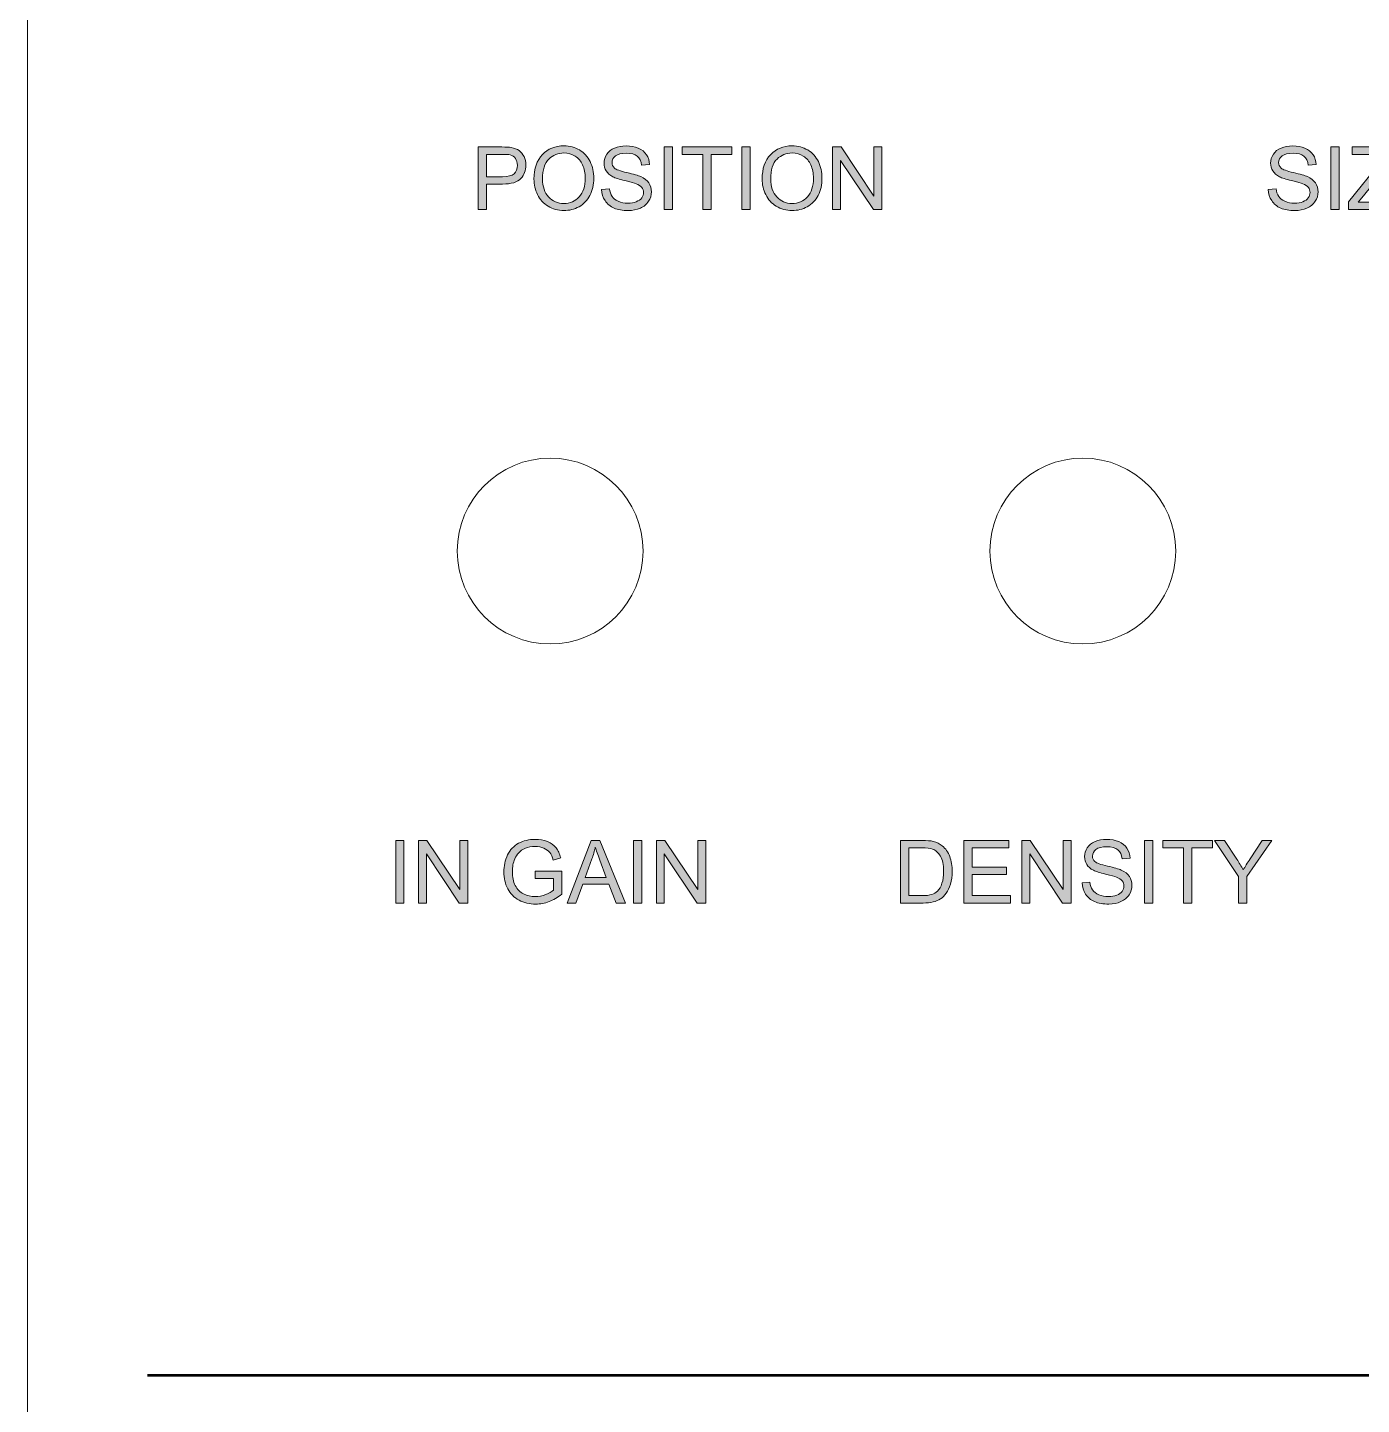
# Model space of a CAD drawing. Header units: inches. Extents: x 0 to 108, y -222 to 0.
# Drawn here: x 0.1 to 54, y -111.3 to -55.7 of the extents above; entities that cross this region are included whole.
import ezdxf

# ---------------------------------------------------------------- set-up
doc = ezdxf.new("R2010")
doc.units = ezdxf.units.IN
doc.header["$MEASUREMENT"] = 0
doc.layers.add('Decoupe', color=7, linetype='Continuous')
doc.layers.add('Impression', color=7, linetype='Continuous')

# ---------------------------------------------------------------- blocks, each defined once
blk = doc.blocks.new('block 2')
at = {"layer": 'Decoupe', "color": 240, "lineweight": 18, "true_color": 0xed1c24}
blk.add_lwpolyline([(107.823, -222.123), (0.127, -222.123), (0.127, -0.127), (107.823, -0.127), (107.823, -222.123)], dxfattribs=at)
for points in [[(24.975, -76.855), (24.975, -78.926), (23.296, -80.605), (21.225, -80.605), (19.154, -80.605), (17.475, -78.926), (17.475, -76.855), (17.475, -74.784), (19.154, -73.105), (21.225, -73.105), (23.296, -73.105), (24.975, -74.784), (24.975, -76.855)], [(46.475, -76.855), (46.475, -78.926), (44.796, -80.605), (42.725, -80.605), (40.654, -80.605), (38.975, -78.926), (38.975, -76.855), (38.975, -74.784), (40.654, -73.105), (42.725, -73.105), (44.796, -73.105), (46.475, -74.784), (46.475, -76.855)]]:
    blk.add_open_spline(points, degree=3, knots=[0, 0, 0, 0, 1, 1, 1, 2, 2, 2, 3, 3, 3, 4, 4, 4, 4], dxfattribs=at)
blk = doc.blocks.new('block 15')
at = {"layer": 'Impression', "true_color": 0x231f20}
h = blk.add_hatch(color=250, dxfattribs=at)
h.dxf.hatch_style = 2
h.paths.add_polyline_path([(14.988, -91.066), (14.988, -88.541), (15.322, -88.541), (15.322, -91.066)])
h = blk.add_hatch(color=250, dxfattribs=at)
h.dxf.hatch_style = 2
h.paths.add_polyline_path([(15.907, -91.066), (15.907, -88.541), (16.25, -88.541), (17.577, -90.523), (17.577, -88.541), (17.897, -88.541), (17.897, -91.066), (17.554, -91.066), (16.228, -89.082), (16.228, -91.066)])
h = blk.add_hatch(color=250, dxfattribs=at)
h.dxf.hatch_style = 2
edge = h.paths.add_edge_path()
edge.add_spline(control_points=[(20.62, -90.075), (20.62, -90.075), (20.62, -89.779), (20.62, -89.779), (20.62, -89.779), (21.69, -89.777), (21.69, -89.777), (21.69, -89.777), (21.69, -90.715), (21.69, -90.715), (21.526, -90.845), (21.356, -90.944), (21.182, -91.01), (21.007, -91.076), (20.828, -91.109), (20.644, -91.109), (20.396, -91.109), (20.171, -91.056), (19.968, -90.95), (19.766, -90.843), (19.613, -90.69), (19.509, -90.489), (19.406, -90.288), (19.354, -90.063), (19.354, -89.815), (19.354, -89.57), (19.406, -89.34), (19.508, -89.127), (19.611, -88.914), (19.759, -88.756), (19.952, -88.653), (20.145, -88.549), (20.367, -88.498), (20.619, -88.498), (20.801, -88.498), (20.966, -88.527), (21.114, -88.586), (21.261, -88.645), (21.377, -88.728), (21.461, -88.834), (21.545, -88.939), (21.608, -89.077), (21.652, -89.247), (21.652, -89.247), (21.351, -89.33), (21.351, -89.33), (21.313, -89.201), (21.266, -89.1), (21.209, -89.026), (21.153, -88.953), (21.073, -88.894), (20.968, -88.85), (20.864, -88.806), (20.748, -88.784), (20.62, -88.784), (20.468, -88.784), (20.335, -88.807), (20.224, -88.853), (20.113, -88.9), (20.023, -88.961), (19.955, -89.037), (19.886, -89.113), (19.833, -89.196), (19.795, -89.287), (19.731, -89.443), (19.699, -89.612), (19.699, -89.795), (19.699, -90.02), (19.738, -90.208), (19.815, -90.36), (19.893, -90.511), (20.005, -90.624), (20.153, -90.697), (20.302, -90.771), (20.459, -90.808), (20.625, -90.808), (20.77, -90.808), (20.911, -90.78), (21.049, -90.724), (21.187, -90.668), (21.291, -90.609), (21.363, -90.546), (21.363, -90.546), (21.363, -90.075), (21.363, -90.075), (21.363, -90.075), (20.62, -90.075), (20.62, -90.075)], knot_values=[0, 0, 0, 0, 1, 1, 1, 2, 2, 2, 3, 3, 3, 4, 4, 4, 5, 5, 5, 6, 6, 6, 7, 7, 7, 8, 8, 8, 9, 9, 9, 10, 10, 10, 11, 11, 11, 12, 12, 12, 13, 13, 13, 14, 14, 14, 15, 15, 15, 16, 16, 16, 17, 17, 17, 18, 18, 18, 19, 19, 19, 20, 20, 20, 21, 21, 21, 22, 22, 22, 23, 23, 23, 24, 24, 24, 25, 25, 25, 26, 26, 26, 27, 27, 27, 28, 28, 28, 29, 29, 29, 29], degree=3, periodic=1)
h = blk.add_hatch(color=250, dxfattribs=at)
h.dxf.hatch_style = 2
h.paths.add_polyline_path([(21.905, -91.066), (22.875, -88.541), (23.235, -88.541), (24.269, -91.066), (23.888, -91.066), (23.593, -90.301), (22.537, -90.301), (22.26, -91.066)])
edge = h.paths.add_edge_path()
edge.add_spline(control_points=[(22.634, -90.029), (22.634, -90.029), (23.49, -90.029), (23.49, -90.029), (23.49, -90.029), (23.226, -89.33), (23.226, -89.33), (23.146, -89.117), (23.086, -88.943), (23.047, -88.806), (23.015, -88.968), (22.97, -89.129), (22.911, -89.288), (22.911, -89.288), (22.634, -90.029), (22.634, -90.029)], knot_values=[0, 0, 0, 0, 1, 1, 1, 2, 2, 2, 3, 3, 3, 4, 4, 4, 5, 5, 5, 5], degree=3, periodic=1)
h = blk.add_hatch(color=250, dxfattribs=at)
h.dxf.hatch_style = 2
h.paths.add_polyline_path([(24.592, -91.066), (24.592, -88.541), (24.927, -88.541), (24.927, -91.066)])
h = blk.add_hatch(color=250, dxfattribs=at)
h.dxf.hatch_style = 2
h.paths.add_polyline_path([(25.512, -91.066), (25.512, -88.541), (25.855, -88.541), (27.181, -90.523), (27.181, -88.541), (27.502, -88.541), (27.502, -91.066), (27.159, -91.066), (25.833, -89.082), (25.833, -91.066)])
at = {"layer": 'Impression', "lineweight": 0}
for points in [[(14.988, -91.066), (14.988, -88.541), (15.322, -88.541), (15.322, -91.066), (14.988, -91.066)], [(15.907, -91.066), (15.907, -88.541), (16.25, -88.541), (17.577, -90.523), (17.577, -88.541), (17.897, -88.541), (17.897, -91.066), (17.554, -91.066), (16.228, -89.082), (16.228, -91.066), (15.907, -91.066)], [(21.905, -91.066), (22.875, -88.541), (23.235, -88.541), (24.269, -91.066), (23.888, -91.066), (23.593, -90.301), (22.537, -90.301), (22.26, -91.066), (21.905, -91.066)], [(24.592, -91.066), (24.592, -88.541), (24.927, -88.541), (24.927, -91.066), (24.592, -91.066)], [(25.512, -91.066), (25.512, -88.541), (25.855, -88.541), (27.181, -90.523), (27.181, -88.541), (27.502, -88.541), (27.502, -91.066), (27.159, -91.066), (25.833, -89.082), (25.833, -91.066), (25.512, -91.066)]]:
    blk.add_lwpolyline(points, dxfattribs=at)
for points, knots in [([(20.62, -90.075), (20.62, -90.075), (20.62, -89.779), (20.62, -89.779), (20.62, -89.779), (21.69, -89.777), (21.69, -89.777), (21.69, -89.777), (21.69, -90.715), (21.69, -90.715), (21.526, -90.845), (21.356, -90.944), (21.182, -91.01), (21.007, -91.076), (20.828, -91.109), (20.644, -91.109), (20.396, -91.109), (20.171, -91.056), (19.968, -90.95), (19.766, -90.843), (19.613, -90.69), (19.509, -90.489), (19.406, -90.288), (19.354, -90.063), (19.354, -89.815), (19.354, -89.57), (19.406, -89.34), (19.508, -89.127), (19.611, -88.914), (19.759, -88.756), (19.952, -88.653), (20.145, -88.549), (20.367, -88.498), (20.619, -88.498), (20.801, -88.498), (20.966, -88.527), (21.114, -88.586), (21.261, -88.645), (21.377, -88.728), (21.461, -88.834), (21.545, -88.939), (21.608, -89.077), (21.652, -89.247), (21.652, -89.247), (21.351, -89.33), (21.351, -89.33), (21.313, -89.201), (21.266, -89.1), (21.209, -89.026), (21.153, -88.953), (21.073, -88.894), (20.968, -88.85), (20.864, -88.806), (20.748, -88.784), (20.62, -88.784), (20.468, -88.784), (20.335, -88.807), (20.224, -88.853), (20.113, -88.9), (20.023, -88.961), (19.955, -89.037), (19.886, -89.113), (19.833, -89.196), (19.795, -89.287), (19.731, -89.443), (19.699, -89.612), (19.699, -89.795), (19.699, -90.02), (19.738, -90.208), (19.815, -90.36), (19.893, -90.511), (20.005, -90.624), (20.153, -90.697), (20.302, -90.771), (20.459, -90.808), (20.625, -90.808), (20.77, -90.808), (20.911, -90.78), (21.049, -90.724), (21.187, -90.668), (21.291, -90.609), (21.363, -90.546), (21.363, -90.546), (21.363, -90.075), (21.363, -90.075), (21.363, -90.075), (20.62, -90.075), (20.62, -90.075)], [0, 0, 0, 0, 1, 1, 1, 2, 2, 2, 3, 3, 3, 4, 4, 4, 5, 5, 5, 6, 6, 6, 7, 7, 7, 8, 8, 8, 9, 9, 9, 10, 10, 10, 11, 11, 11, 12, 12, 12, 13, 13, 13, 14, 14, 14, 15, 15, 15, 16, 16, 16, 17, 17, 17, 18, 18, 18, 19, 19, 19, 20, 20, 20, 21, 21, 21, 22, 22, 22, 23, 23, 23, 24, 24, 24, 25, 25, 25, 26, 26, 26, 27, 27, 27, 28, 28, 28, 29, 29, 29, 29]), ([(22.634, -90.029), (22.634, -90.029), (23.49, -90.029), (23.49, -90.029), (23.49, -90.029), (23.226, -89.33), (23.226, -89.33), (23.146, -89.117), (23.086, -88.943), (23.047, -88.806), (23.015, -88.968), (22.97, -89.129), (22.911, -89.288), (22.911, -89.288), (22.634, -90.029), (22.634, -90.029)], [0, 0, 0, 0, 1, 1, 1, 2, 2, 2, 3, 3, 3, 4, 4, 4, 5, 5, 5, 5])]:
    blk.add_open_spline(points, degree=3, knots=knots, dxfattribs=at)
blk = doc.blocks.new('block 16')
at = {"layer": 'Impression', "true_color": 0x231f20}
h = blk.add_hatch(color=250, dxfattribs=at)
h.dxf.hatch_style = 2
edge = h.paths.add_edge_path()
edge.add_spline(control_points=[(35.365, -91.066), (35.365, -91.066), (35.365, -88.541), (35.365, -88.541), (35.365, -88.541), (36.235, -88.541), (36.235, -88.541), (36.432, -88.541), (36.581, -88.553), (36.685, -88.577), (36.829, -88.61), (36.953, -88.67), (37.055, -88.758), (37.188, -88.87), (37.288, -89.014), (37.354, -89.189), (37.42, -89.364), (37.453, -89.564), (37.453, -89.79), (37.453, -89.981), (37.431, -90.151), (37.386, -90.299), (37.341, -90.448), (37.284, -90.57), (37.214, -90.667), (37.144, -90.764), (37.067, -90.841), (36.984, -90.896), (36.9, -90.952), (36.8, -90.994), (36.682, -91.023), (36.565, -91.052), (36.429, -91.066), (36.277, -91.066), (36.277, -91.066), (35.365, -91.066), (35.365, -91.066)], knot_values=[0, 0, 0, 0, 1, 1, 1, 2, 2, 2, 3, 3, 3, 4, 4, 4, 5, 5, 5, 6, 6, 6, 7, 7, 7, 8, 8, 8, 9, 9, 9, 10, 10, 10, 11, 11, 11, 12, 12, 12, 12], degree=3, periodic=1)
edge = h.paths.add_edge_path()
edge.add_spline(control_points=[(35.699, -90.768), (35.699, -90.768), (36.239, -90.768), (36.239, -90.768), (36.405, -90.768), (36.536, -90.752), (36.63, -90.721), (36.725, -90.69), (36.801, -90.647), (36.857, -90.591), (36.936, -90.511), (36.998, -90.405), (37.042, -90.271), (37.086, -90.137), (37.109, -89.975), (37.109, -89.784), (37.109, -89.52), (37.065, -89.317), (36.978, -89.175), (36.892, -89.034), (36.786, -88.939), (36.662, -88.89), (36.573, -88.856), (36.429, -88.839), (36.23, -88.839), (36.23, -88.839), (35.699, -88.839), (35.699, -88.839), (35.699, -88.839), (35.699, -90.768), (35.699, -90.768)], knot_values=[0, 0, 0, 0, 1, 1, 1, 2, 2, 2, 3, 3, 3, 4, 4, 4, 5, 5, 5, 6, 6, 6, 7, 7, 7, 8, 8, 8, 9, 9, 9, 10, 10, 10, 10], degree=3, periodic=1)
h = blk.add_hatch(color=250, dxfattribs=at)
h.dxf.hatch_style = 2
h.paths.add_polyline_path([(37.92, -91.066), (37.92, -88.541), (39.746, -88.541), (39.746, -88.839), (38.254, -88.839), (38.254, -89.612), (39.651, -89.612), (39.651, -89.908), (38.254, -89.908), (38.254, -90.768), (39.804, -90.768), (39.804, -91.066)])
h = blk.add_hatch(color=250, dxfattribs=at)
h.dxf.hatch_style = 2
h.paths.add_polyline_path([(40.262, -91.066), (40.262, -88.541), (40.605, -88.541), (41.932, -90.523), (41.932, -88.541), (42.252, -88.541), (42.252, -91.066), (41.909, -91.066), (40.583, -89.082), (40.583, -91.066)])
h = blk.add_hatch(color=250, dxfattribs=at)
h.dxf.hatch_style = 2
edge = h.paths.add_edge_path()
edge.add_spline(control_points=[(42.7, -90.255), (42.7, -90.255), (43.015, -90.227), (43.015, -90.227), (43.03, -90.353), (43.065, -90.457), (43.12, -90.538), (43.174, -90.619), (43.259, -90.684), (43.373, -90.734), (43.488, -90.784), (43.617, -90.809), (43.761, -90.809), (43.888, -90.809), (44.001, -90.79), (44.099, -90.752), (44.196, -90.715), (44.269, -90.663), (44.316, -90.597), (44.364, -90.531), (44.388, -90.458), (44.388, -90.38), (44.388, -90.301), (44.365, -90.232), (44.319, -90.173), (44.273, -90.114), (44.197, -90.064), (44.092, -90.024), (44.024, -89.997), (43.874, -89.956), (43.642, -89.901), (43.41, -89.845), (43.248, -89.792), (43.155, -89.743), (43.034, -89.68), (42.944, -89.601), (42.885, -89.508), (42.826, -89.414), (42.796, -89.309), (42.796, -89.194), (42.796, -89.066), (42.833, -88.947), (42.905, -88.836), (42.977, -88.725), (43.083, -88.641), (43.222, -88.584), (43.361, -88.526), (43.515, -88.498), (43.685, -88.498), (43.872, -88.498), (44.037, -88.528), (44.181, -88.588), (44.323, -88.648), (44.433, -88.737), (44.51, -88.854), (44.587, -88.971), (44.628, -89.104), (44.634, -89.252), (44.634, -89.252), (44.314, -89.276), (44.314, -89.276), (44.297, -89.117), (44.238, -88.996), (44.139, -88.914), (44.04, -88.833), (43.893, -88.792), (43.699, -88.792), (43.497, -88.792), (43.35, -88.829), (43.257, -88.903), (43.165, -88.977), (43.118, -89.067), (43.118, -89.171), (43.118, -89.262), (43.151, -89.336), (43.217, -89.395), (43.281, -89.454), (43.449, -89.514), (43.72, -89.575), (43.992, -89.637), (44.179, -89.69), (44.279, -89.736), (44.427, -89.804), (44.535, -89.89), (44.605, -89.994), (44.675, -90.098), (44.71, -90.217), (44.71, -90.353), (44.71, -90.487), (44.672, -90.614), (44.595, -90.733), (44.518, -90.851), (44.407, -90.944), (44.263, -91.01), (44.119, -91.076), (43.957, -91.109), (43.776, -91.109), (43.548, -91.109), (43.357, -91.076), (43.202, -91.009), (43.048, -90.942), (42.927, -90.842), (42.838, -90.709), (42.751, -90.575), (42.704, -90.423), (42.7, -90.255)], knot_values=[0, 0, 0, 0, 1, 1, 1, 2, 2, 2, 3, 3, 3, 4, 4, 4, 5, 5, 5, 6, 6, 6, 7, 7, 7, 8, 8, 8, 9, 9, 9, 10, 10, 10, 11, 11, 11, 12, 12, 12, 13, 13, 13, 14, 14, 14, 15, 15, 15, 16, 16, 16, 17, 17, 17, 18, 18, 18, 19, 19, 19, 20, 20, 20, 21, 21, 21, 22, 22, 22, 23, 23, 23, 24, 24, 24, 25, 25, 25, 26, 26, 26, 27, 27, 27, 28, 28, 28, 29, 29, 29, 30, 30, 30, 31, 31, 31, 32, 32, 32, 33, 33, 33, 34, 34, 34, 35, 35, 35, 35], degree=3, periodic=1)
h = blk.add_hatch(color=250, dxfattribs=at)
h.dxf.hatch_style = 2
h.paths.add_polyline_path([(45.223, -91.066), (45.223, -88.541), (45.558, -88.541), (45.558, -91.066)])
h = blk.add_hatch(color=250, dxfattribs=at)
h.dxf.hatch_style = 2
h.paths.add_polyline_path([(46.789, -91.066), (46.789, -88.839), (45.957, -88.839), (45.957, -88.541), (47.959, -88.541), (47.959, -88.839), (47.123, -88.839), (47.123, -91.066)])
h = blk.add_hatch(color=250, dxfattribs=at)
h.dxf.hatch_style = 2
edge = h.paths.add_edge_path()
edge.add_spline(control_points=[(49.013, -91.066), (49.013, -91.066), (49.013, -89.996), (49.013, -89.996), (49.013, -89.996), (48.04, -88.541), (48.04, -88.541), (48.04, -88.541), (48.446, -88.541), (48.446, -88.541), (48.446, -88.541), (48.944, -89.302), (48.944, -89.302), (49.036, -89.444), (49.122, -89.587), (49.201, -89.729), (49.277, -89.597), (49.369, -89.448), (49.476, -89.283), (49.476, -89.283), (49.966, -88.541), (49.966, -88.541), (49.966, -88.541), (50.355, -88.541), (50.355, -88.541), (50.355, -88.541), (49.347, -89.996), (49.347, -89.996), (49.347, -89.996), (49.347, -91.066), (49.347, -91.066), (49.347, -91.066), (49.013, -91.066), (49.013, -91.066)], knot_values=[0, 0, 0, 0, 1, 1, 1, 2, 2, 2, 3, 3, 3, 4, 4, 4, 5, 5, 5, 6, 6, 6, 7, 7, 7, 8, 8, 8, 9, 9, 9, 10, 10, 10, 11, 11, 11, 11], degree=3, periodic=1)
at = {"layer": 'Impression', "lineweight": 0}
for points in [[(37.92, -91.066), (37.92, -88.541), (39.746, -88.541), (39.746, -88.839), (38.254, -88.839), (38.254, -89.612), (39.651, -89.612), (39.651, -89.908), (38.254, -89.908), (38.254, -90.768), (39.804, -90.768), (39.804, -91.066), (37.92, -91.066)], [(40.262, -91.066), (40.262, -88.541), (40.605, -88.541), (41.932, -90.523), (41.932, -88.541), (42.252, -88.541), (42.252, -91.066), (41.909, -91.066), (40.583, -89.082), (40.583, -91.066), (40.262, -91.066)], [(45.223, -91.066), (45.223, -88.541), (45.558, -88.541), (45.558, -91.066), (45.223, -91.066)], [(46.789, -91.066), (46.789, -88.839), (45.957, -88.839), (45.957, -88.541), (47.959, -88.541), (47.959, -88.839), (47.123, -88.839), (47.123, -91.066), (46.789, -91.066)]]:
    blk.add_lwpolyline(points, dxfattribs=at)
for points, knots in [([(35.365, -91.066), (35.365, -91.066), (35.365, -88.541), (35.365, -88.541), (35.365, -88.541), (36.235, -88.541), (36.235, -88.541), (36.432, -88.541), (36.581, -88.553), (36.685, -88.577), (36.829, -88.61), (36.953, -88.67), (37.055, -88.758), (37.188, -88.87), (37.288, -89.014), (37.354, -89.189), (37.42, -89.364), (37.453, -89.564), (37.453, -89.79), (37.453, -89.981), (37.431, -90.151), (37.386, -90.299), (37.341, -90.448), (37.284, -90.57), (37.214, -90.667), (37.144, -90.764), (37.067, -90.841), (36.984, -90.896), (36.9, -90.952), (36.8, -90.994), (36.682, -91.023), (36.565, -91.052), (36.429, -91.066), (36.277, -91.066), (36.277, -91.066), (35.365, -91.066), (35.365, -91.066)], [0, 0, 0, 0, 1, 1, 1, 2, 2, 2, 3, 3, 3, 4, 4, 4, 5, 5, 5, 6, 6, 6, 7, 7, 7, 8, 8, 8, 9, 9, 9, 10, 10, 10, 11, 11, 11, 12, 12, 12, 12]), ([(35.699, -90.768), (35.699, -90.768), (36.239, -90.768), (36.239, -90.768), (36.405, -90.768), (36.536, -90.752), (36.63, -90.721), (36.725, -90.69), (36.801, -90.647), (36.857, -90.591), (36.936, -90.511), (36.998, -90.405), (37.042, -90.271), (37.086, -90.137), (37.109, -89.975), (37.109, -89.784), (37.109, -89.52), (37.065, -89.317), (36.978, -89.175), (36.892, -89.034), (36.786, -88.939), (36.662, -88.89), (36.573, -88.856), (36.429, -88.839), (36.23, -88.839), (36.23, -88.839), (35.699, -88.839), (35.699, -88.839), (35.699, -88.839), (35.699, -90.768), (35.699, -90.768)], [0, 0, 0, 0, 1, 1, 1, 2, 2, 2, 3, 3, 3, 4, 4, 4, 5, 5, 5, 6, 6, 6, 7, 7, 7, 8, 8, 8, 9, 9, 9, 10, 10, 10, 10]), ([(42.7, -90.255), (42.7, -90.255), (43.015, -90.227), (43.015, -90.227), (43.03, -90.353), (43.065, -90.457), (43.12, -90.538), (43.174, -90.619), (43.259, -90.684), (43.373, -90.734), (43.488, -90.784), (43.617, -90.809), (43.761, -90.809), (43.888, -90.809), (44.001, -90.79), (44.099, -90.752), (44.196, -90.715), (44.269, -90.663), (44.316, -90.597), (44.364, -90.531), (44.388, -90.458), (44.388, -90.38), (44.388, -90.301), (44.365, -90.232), (44.319, -90.173), (44.273, -90.114), (44.197, -90.064), (44.092, -90.024), (44.024, -89.997), (43.874, -89.956), (43.642, -89.901), (43.41, -89.845), (43.248, -89.792), (43.155, -89.743), (43.034, -89.68), (42.944, -89.601), (42.885, -89.508), (42.826, -89.414), (42.796, -89.309), (42.796, -89.194), (42.796, -89.066), (42.833, -88.947), (42.905, -88.836), (42.977, -88.725), (43.083, -88.641), (43.222, -88.584), (43.361, -88.526), (43.515, -88.498), (43.685, -88.498), (43.872, -88.498), (44.037, -88.528), (44.181, -88.588), (44.323, -88.648), (44.433, -88.737), (44.51, -88.854), (44.587, -88.971), (44.628, -89.104), (44.634, -89.252), (44.634, -89.252), (44.314, -89.276), (44.314, -89.276), (44.297, -89.117), (44.238, -88.996), (44.139, -88.914), (44.04, -88.833), (43.893, -88.792), (43.699, -88.792), (43.497, -88.792), (43.35, -88.829), (43.257, -88.903), (43.165, -88.977), (43.118, -89.067), (43.118, -89.171), (43.118, -89.262), (43.151, -89.336), (43.217, -89.395), (43.281, -89.454), (43.449, -89.514), (43.72, -89.575), (43.992, -89.637), (44.179, -89.69), (44.279, -89.736), (44.427, -89.804), (44.535, -89.89), (44.605, -89.994), (44.675, -90.098), (44.71, -90.217), (44.71, -90.353), (44.71, -90.487), (44.672, -90.614), (44.595, -90.733), (44.518, -90.851), (44.407, -90.944), (44.263, -91.01), (44.119, -91.076), (43.957, -91.109), (43.776, -91.109), (43.548, -91.109), (43.357, -91.076), (43.202, -91.009), (43.048, -90.942), (42.927, -90.842), (42.838, -90.709), (42.751, -90.575), (42.704, -90.423), (42.7, -90.255)], [0, 0, 0, 0, 1, 1, 1, 2, 2, 2, 3, 3, 3, 4, 4, 4, 5, 5, 5, 6, 6, 6, 7, 7, 7, 8, 8, 8, 9, 9, 9, 10, 10, 10, 11, 11, 11, 12, 12, 12, 13, 13, 13, 14, 14, 14, 15, 15, 15, 16, 16, 16, 17, 17, 17, 18, 18, 18, 19, 19, 19, 20, 20, 20, 21, 21, 21, 22, 22, 22, 23, 23, 23, 24, 24, 24, 25, 25, 25, 26, 26, 26, 27, 27, 27, 28, 28, 28, 29, 29, 29, 30, 30, 30, 31, 31, 31, 32, 32, 32, 33, 33, 33, 34, 34, 34, 35, 35, 35, 35]), ([(49.013, -91.066), (49.013, -91.066), (49.013, -89.996), (49.013, -89.996), (49.013, -89.996), (48.04, -88.541), (48.04, -88.541), (48.04, -88.541), (48.446, -88.541), (48.446, -88.541), (48.446, -88.541), (48.944, -89.302), (48.944, -89.302), (49.036, -89.444), (49.122, -89.587), (49.201, -89.729), (49.277, -89.597), (49.369, -89.448), (49.476, -89.283), (49.476, -89.283), (49.966, -88.541), (49.966, -88.541), (49.966, -88.541), (50.355, -88.541), (50.355, -88.541), (50.355, -88.541), (49.347, -89.996), (49.347, -89.996), (49.347, -89.996), (49.347, -91.066), (49.347, -91.066), (49.347, -91.066), (49.013, -91.066), (49.013, -91.066)], [0, 0, 0, 0, 1, 1, 1, 2, 2, 2, 3, 3, 3, 4, 4, 4, 5, 5, 5, 6, 6, 6, 7, 7, 7, 8, 8, 8, 9, 9, 9, 10, 10, 10, 11, 11, 11, 11])]:
    blk.add_open_spline(points, degree=3, knots=knots, dxfattribs=at)
blk = doc.blocks.new('block 19')
at = {"layer": 'Impression', "true_color": 0x231f20}
h = blk.add_hatch(color=250, dxfattribs=at)
h.dxf.hatch_style = 2
edge = h.paths.add_edge_path()
edge.add_spline(control_points=[(50.213, -62.255), (50.213, -62.255), (50.528, -62.227), (50.528, -62.227), (50.543, -62.353), (50.578, -62.457), (50.633, -62.538), (50.687, -62.619), (50.772, -62.684), (50.886, -62.734), (51.001, -62.784), (51.13, -62.809), (51.274, -62.809), (51.402, -62.809), (51.514, -62.79), (51.612, -62.752), (51.709, -62.715), (51.782, -62.662), (51.829, -62.597), (51.877, -62.531), (51.901, -62.458), (51.901, -62.38), (51.901, -62.301), (51.878, -62.232), (51.832, -62.173), (51.786, -62.114), (51.711, -62.064), (51.605, -62.024), (51.537, -61.997), (51.387, -61.956), (51.155, -61.901), (50.923, -61.845), (50.761, -61.792), (50.668, -61.743), (50.547, -61.68), (50.457, -61.601), (50.398, -61.508), (50.339, -61.414), (50.309, -61.309), (50.309, -61.194), (50.309, -61.066), (50.346, -60.947), (50.418, -60.836), (50.49, -60.725), (50.596, -60.641), (50.735, -60.584), (50.874, -60.526), (51.028, -60.498), (51.198, -60.498), (51.385, -60.498), (51.55, -60.528), (51.694, -60.588), (51.836, -60.648), (51.947, -60.737), (52.023, -60.854), (52.1, -60.971), (52.142, -61.104), (52.147, -61.252), (52.147, -61.252), (51.827, -61.276), (51.827, -61.276), (51.81, -61.117), (51.752, -60.996), (51.652, -60.914), (51.553, -60.833), (51.406, -60.792), (51.212, -60.792), (51.01, -60.792), (50.863, -60.829), (50.77, -60.903), (50.678, -60.977), (50.632, -61.067), (50.632, -61.171), (50.632, -61.262), (50.664, -61.336), (50.73, -61.395), (50.794, -61.454), (50.962, -61.514), (51.233, -61.575), (51.505, -61.637), (51.692, -61.69), (51.793, -61.736), (51.94, -61.804), (52.048, -61.89), (52.118, -61.994), (52.188, -62.098), (52.223, -62.217), (52.223, -62.353), (52.223, -62.487), (52.185, -62.614), (52.108, -62.733), (52.031, -62.851), (51.92, -62.944), (51.776, -63.01), (51.632, -63.076), (51.47, -63.109), (51.29, -63.109), (51.061, -63.109), (50.87, -63.076), (50.715, -63.009), (50.561, -62.942), (50.44, -62.842), (50.351, -62.708), (50.264, -62.575), (50.217, -62.423), (50.213, -62.255)], knot_values=[0, 0, 0, 0, 1, 1, 1, 2, 2, 2, 3, 3, 3, 4, 4, 4, 5, 5, 5, 6, 6, 6, 7, 7, 7, 8, 8, 8, 9, 9, 9, 10, 10, 10, 11, 11, 11, 12, 12, 12, 13, 13, 13, 14, 14, 14, 15, 15, 15, 16, 16, 16, 17, 17, 17, 18, 18, 18, 19, 19, 19, 20, 20, 20, 21, 21, 21, 22, 22, 22, 23, 23, 23, 24, 24, 24, 25, 25, 25, 26, 26, 26, 27, 27, 27, 28, 28, 28, 29, 29, 29, 30, 30, 30, 31, 31, 31, 32, 32, 32, 33, 33, 33, 34, 34, 34, 35, 35, 35, 35], degree=3, periodic=1)
h = blk.add_hatch(color=250, dxfattribs=at)
h.dxf.hatch_style = 2
h.paths.add_polyline_path([(52.736, -63.066), (52.736, -60.541), (53.071, -60.541), (53.071, -63.066)])
h = blk.add_hatch(color=250, dxfattribs=at)
h.dxf.hatch_style = 2
edge = h.paths.add_edge_path()
edge.add_spline(control_points=[(53.458, -63.066), (53.458, -63.066), (53.458, -62.756), (53.458, -62.756), (53.458, -62.756), (54.752, -61.138), (54.752, -61.138), (54.844, -61.023), (54.931, -60.924), (55.014, -60.839), (55.014, -60.839), (53.605, -60.839), (53.605, -60.839), (53.605, -60.839), (53.605, -60.541), (53.605, -60.541), (53.605, -60.541), (55.413, -60.541), (55.413, -60.541), (55.413, -60.541), (55.413, -60.839), (55.413, -60.839), (55.413, -60.839), (53.996, -62.59), (53.996, -62.59), (53.996, -62.59), (53.842, -62.768), (53.842, -62.768), (53.842, -62.768), (55.455, -62.768), (55.455, -62.768), (55.455, -62.768), (55.455, -63.066), (55.455, -63.066), (55.455, -63.066), (53.458, -63.066), (53.458, -63.066)], knot_values=[0, 0, 0, 0, 1, 1, 1, 2, 2, 2, 3, 3, 3, 4, 4, 4, 5, 5, 5, 6, 6, 6, 7, 7, 7, 8, 8, 8, 9, 9, 9, 10, 10, 10, 11, 11, 11, 12, 12, 12, 12], degree=3, periodic=1)
h = blk.add_hatch(color=250, dxfattribs=at)
h.dxf.hatch_style = 2
h.paths.add_polyline_path([(55.822, -63.066), (55.822, -60.541), (57.647, -60.541), (57.647, -60.839), (56.156, -60.839), (56.156, -61.612), (57.553, -61.612), (57.553, -61.908), (56.156, -61.908), (56.156, -62.768), (57.706, -62.768), (57.706, -63.066)])
at = {"layer": 'Impression', "lineweight": 0}
for points in [[(52.736, -63.066), (52.736, -60.541), (53.071, -60.541), (53.071, -63.066), (52.736, -63.066)], [(55.822, -63.066), (55.822, -60.541), (57.647, -60.541), (57.647, -60.839), (56.156, -60.839), (56.156, -61.612), (57.553, -61.612), (57.553, -61.908), (56.156, -61.908), (56.156, -62.768), (57.706, -62.768), (57.706, -63.066), (55.822, -63.066)]]:
    blk.add_lwpolyline(points, dxfattribs=at)
for points, knots in [([(50.213, -62.255), (50.213, -62.255), (50.528, -62.227), (50.528, -62.227), (50.543, -62.353), (50.578, -62.457), (50.633, -62.538), (50.687, -62.619), (50.772, -62.684), (50.886, -62.734), (51.001, -62.784), (51.13, -62.809), (51.274, -62.809), (51.402, -62.809), (51.514, -62.79), (51.612, -62.752), (51.709, -62.715), (51.782, -62.662), (51.829, -62.597), (51.877, -62.531), (51.901, -62.458), (51.901, -62.38), (51.901, -62.301), (51.878, -62.232), (51.832, -62.173), (51.786, -62.114), (51.711, -62.064), (51.605, -62.024), (51.537, -61.997), (51.387, -61.956), (51.155, -61.901), (50.923, -61.845), (50.761, -61.792), (50.668, -61.743), (50.547, -61.68), (50.457, -61.601), (50.398, -61.508), (50.339, -61.414), (50.309, -61.309), (50.309, -61.194), (50.309, -61.066), (50.346, -60.947), (50.418, -60.836), (50.49, -60.725), (50.596, -60.641), (50.735, -60.584), (50.874, -60.526), (51.028, -60.498), (51.198, -60.498), (51.385, -60.498), (51.55, -60.528), (51.694, -60.588), (51.836, -60.648), (51.947, -60.737), (52.023, -60.854), (52.1, -60.971), (52.142, -61.104), (52.147, -61.252), (52.147, -61.252), (51.827, -61.276), (51.827, -61.276), (51.81, -61.117), (51.752, -60.996), (51.652, -60.914), (51.553, -60.833), (51.406, -60.792), (51.212, -60.792), (51.01, -60.792), (50.863, -60.829), (50.77, -60.903), (50.678, -60.977), (50.632, -61.067), (50.632, -61.171), (50.632, -61.262), (50.664, -61.336), (50.73, -61.395), (50.794, -61.454), (50.962, -61.514), (51.233, -61.575), (51.505, -61.637), (51.692, -61.69), (51.793, -61.736), (51.94, -61.804), (52.048, -61.89), (52.118, -61.994), (52.188, -62.098), (52.223, -62.217), (52.223, -62.353), (52.223, -62.487), (52.185, -62.614), (52.108, -62.733), (52.031, -62.851), (51.92, -62.944), (51.776, -63.01), (51.632, -63.076), (51.47, -63.109), (51.29, -63.109), (51.061, -63.109), (50.87, -63.076), (50.715, -63.009), (50.561, -62.942), (50.44, -62.842), (50.351, -62.708), (50.264, -62.575), (50.217, -62.423), (50.213, -62.255)], [0, 0, 0, 0, 1, 1, 1, 2, 2, 2, 3, 3, 3, 4, 4, 4, 5, 5, 5, 6, 6, 6, 7, 7, 7, 8, 8, 8, 9, 9, 9, 10, 10, 10, 11, 11, 11, 12, 12, 12, 13, 13, 13, 14, 14, 14, 15, 15, 15, 16, 16, 16, 17, 17, 17, 18, 18, 18, 19, 19, 19, 20, 20, 20, 21, 21, 21, 22, 22, 22, 23, 23, 23, 24, 24, 24, 25, 25, 25, 26, 26, 26, 27, 27, 27, 28, 28, 28, 29, 29, 29, 30, 30, 30, 31, 31, 31, 32, 32, 32, 33, 33, 33, 34, 34, 34, 35, 35, 35, 35]), ([(53.458, -63.066), (53.458, -63.066), (53.458, -62.756), (53.458, -62.756), (53.458, -62.756), (54.752, -61.138), (54.752, -61.138), (54.844, -61.023), (54.931, -60.924), (55.014, -60.839), (55.014, -60.839), (53.605, -60.839), (53.605, -60.839), (53.605, -60.839), (53.605, -60.541), (53.605, -60.541), (53.605, -60.541), (55.413, -60.541), (55.413, -60.541), (55.413, -60.541), (55.413, -60.839), (55.413, -60.839), (55.413, -60.839), (53.996, -62.59), (53.996, -62.59), (53.996, -62.59), (53.842, -62.768), (53.842, -62.768), (53.842, -62.768), (55.455, -62.768), (55.455, -62.768), (55.455, -62.768), (55.455, -63.066), (55.455, -63.066), (55.455, -63.066), (53.458, -63.066), (53.458, -63.066)], [0, 0, 0, 0, 1, 1, 1, 2, 2, 2, 3, 3, 3, 4, 4, 4, 5, 5, 5, 6, 6, 6, 7, 7, 7, 8, 8, 8, 9, 9, 9, 10, 10, 10, 11, 11, 11, 12, 12, 12, 12])]:
    blk.add_open_spline(points, degree=3, knots=knots, dxfattribs=at)
blk = doc.blocks.new('block 21')
at = {"layer": 'Impression', "true_color": 0x231f20}
h = blk.add_hatch(color=250, dxfattribs=at)
h.dxf.hatch_style = 2
edge = h.paths.add_edge_path()
edge.add_spline(control_points=[(18.319, -63.066), (18.319, -63.066), (18.319, -60.541), (18.319, -60.541), (18.319, -60.541), (19.271, -60.541), (19.271, -60.541), (19.439, -60.541), (19.567, -60.549), (19.655, -60.565), (19.779, -60.585), (19.884, -60.625), (19.967, -60.683), (20.051, -60.741), (20.118, -60.822), (20.169, -60.927), (20.221, -61.031), (20.246, -61.146), (20.246, -61.271), (20.246, -61.486), (20.178, -61.668), (20.041, -61.816), (19.905, -61.965), (19.658, -62.039), (19.301, -62.039), (19.301, -62.039), (18.653, -62.039), (18.653, -62.039), (18.653, -62.039), (18.653, -63.066), (18.653, -63.066), (18.653, -63.066), (18.319, -63.066), (18.319, -63.066)], knot_values=[0, 0, 0, 0, 1, 1, 1, 2, 2, 2, 3, 3, 3, 4, 4, 4, 5, 5, 5, 6, 6, 6, 7, 7, 7, 8, 8, 8, 9, 9, 9, 10, 10, 10, 11, 11, 11, 11], degree=3, periodic=1)
edge = h.paths.add_edge_path()
edge.add_spline(control_points=[(18.653, -61.741), (18.653, -61.741), (19.306, -61.741), (19.306, -61.741), (19.522, -61.741), (19.675, -61.701), (19.766, -61.621), (19.856, -61.54), (19.902, -61.427), (19.902, -61.281), (19.902, -61.176), (19.875, -61.085), (19.822, -61.01), (19.768, -60.935), (19.698, -60.885), (19.611, -60.861), (19.555, -60.846), (19.45, -60.839), (19.299, -60.839), (19.299, -60.839), (18.653, -60.839), (18.653, -60.839), (18.653, -60.839), (18.653, -61.741), (18.653, -61.741)], knot_values=[0, 0, 0, 0, 1, 1, 1, 2, 2, 2, 3, 3, 3, 4, 4, 4, 5, 5, 5, 6, 6, 6, 7, 7, 7, 8, 8, 8, 8], degree=3, periodic=1)
h = blk.add_hatch(color=250, dxfattribs=at)
h.dxf.hatch_style = 2
edge = h.paths.add_edge_path()
edge.add_spline(control_points=[(20.57, -61.836), (20.57, -61.417), (20.683, -61.089), (20.908, -60.852), (21.133, -60.614), (21.423, -60.496), (21.779, -60.496), (22.013, -60.496), (22.223, -60.552), (22.41, -60.663), (22.597, -60.774), (22.74, -60.93), (22.838, -61.129), (22.936, -61.328), (22.985, -61.554), (22.985, -61.807), (22.985, -62.063), (22.933, -62.292), (22.83, -62.494), (22.727, -62.696), (22.58, -62.849), (22.391, -62.953), (22.201, -63.057), (21.997, -63.109), (21.778, -63.109), (21.54, -63.109), (21.327, -63.052), (21.14, -62.937), (20.953, -62.822), (20.811, -62.665), (20.715, -62.466), (20.618, -62.268), (20.57, -62.058), (20.57, -61.836)], knot_values=[0, 0, 0, 0, 1, 1, 1, 2, 2, 2, 3, 3, 3, 4, 4, 4, 5, 5, 5, 6, 6, 6, 7, 7, 7, 8, 8, 8, 9, 9, 9, 10, 10, 10, 11, 11, 11, 11], degree=3, periodic=1)
edge = h.paths.add_edge_path()
edge.add_spline(control_points=[(20.915, -61.841), (20.915, -62.146), (20.996, -62.385), (21.16, -62.56), (21.324, -62.736), (21.529, -62.823), (21.776, -62.823), (22.027, -62.823), (22.234, -62.735), (22.397, -62.558), (22.559, -62.381), (22.641, -62.13), (22.641, -61.805), (22.641, -61.6), (22.606, -61.42), (22.536, -61.267), (22.467, -61.113), (22.365, -60.995), (22.232, -60.91), (22.098, -60.826), (21.947, -60.784), (21.781, -60.784), (21.544, -60.784), (21.341, -60.865), (21.171, -61.027), (21, -61.19), (20.915, -61.461), (20.915, -61.841)], knot_values=[0, 0, 0, 0, 1, 1, 1, 2, 2, 2, 3, 3, 3, 4, 4, 4, 5, 5, 5, 6, 6, 6, 7, 7, 7, 8, 8, 8, 9, 9, 9, 9], degree=3, periodic=1)
h = blk.add_hatch(color=250, dxfattribs=at)
h.dxf.hatch_style = 2
edge = h.paths.add_edge_path()
edge.add_spline(control_points=[(23.302, -62.255), (23.302, -62.255), (23.617, -62.227), (23.617, -62.227), (23.632, -62.353), (23.667, -62.457), (23.722, -62.538), (23.776, -62.619), (23.861, -62.684), (23.976, -62.734), (24.09, -62.784), (24.22, -62.809), (24.363, -62.809), (24.491, -62.809), (24.603, -62.79), (24.701, -62.752), (24.798, -62.715), (24.871, -62.662), (24.919, -62.597), (24.966, -62.531), (24.99, -62.458), (24.99, -62.38), (24.99, -62.301), (24.967, -62.232), (24.921, -62.173), (24.875, -62.114), (24.8, -62.064), (24.694, -62.024), (24.626, -61.997), (24.476, -61.956), (24.244, -61.901), (24.012, -61.845), (23.85, -61.792), (23.757, -61.743), (23.636, -61.68), (23.546, -61.601), (23.487, -61.508), (23.428, -61.414), (23.399, -61.309), (23.399, -61.194), (23.399, -61.066), (23.435, -60.947), (23.507, -60.836), (23.579, -60.725), (23.685, -60.641), (23.824, -60.584), (23.963, -60.526), (24.118, -60.498), (24.287, -60.498), (24.474, -60.498), (24.639, -60.528), (24.783, -60.588), (24.925, -60.648), (25.036, -60.737), (25.113, -60.854), (25.189, -60.971), (25.231, -61.104), (25.237, -61.252), (25.237, -61.252), (24.916, -61.276), (24.916, -61.276), (24.899, -61.117), (24.841, -60.996), (24.741, -60.914), (24.642, -60.833), (24.495, -60.792), (24.301, -60.792), (24.099, -60.792), (23.952, -60.829), (23.86, -60.903), (23.767, -60.977), (23.721, -61.067), (23.721, -61.171), (23.721, -61.262), (23.753, -61.336), (23.819, -61.395), (23.883, -61.454), (24.051, -61.514), (24.323, -61.575), (24.594, -61.637), (24.781, -61.69), (24.882, -61.736), (25.029, -61.804), (25.137, -61.89), (25.207, -61.994), (25.277, -62.098), (25.312, -62.217), (25.312, -62.353), (25.312, -62.487), (25.274, -62.614), (25.197, -62.733), (25.12, -62.851), (25.009, -62.944), (24.865, -63.01), (24.721, -63.076), (24.559, -63.109), (24.379, -63.109), (24.15, -63.109), (23.959, -63.076), (23.804, -63.009), (23.65, -62.942), (23.529, -62.842), (23.441, -62.708), (23.353, -62.575), (23.307, -62.423), (23.302, -62.255)], knot_values=[0, 0, 0, 0, 1, 1, 1, 2, 2, 2, 3, 3, 3, 4, 4, 4, 5, 5, 5, 6, 6, 6, 7, 7, 7, 8, 8, 8, 9, 9, 9, 10, 10, 10, 11, 11, 11, 12, 12, 12, 13, 13, 13, 14, 14, 14, 15, 15, 15, 16, 16, 16, 17, 17, 17, 18, 18, 18, 19, 19, 19, 20, 20, 20, 21, 21, 21, 22, 22, 22, 23, 23, 23, 24, 24, 24, 25, 25, 25, 26, 26, 26, 27, 27, 27, 28, 28, 28, 29, 29, 29, 30, 30, 30, 31, 31, 31, 32, 32, 32, 33, 33, 33, 34, 34, 34, 35, 35, 35, 35], degree=3, periodic=1)
h = blk.add_hatch(color=250, dxfattribs=at)
h.dxf.hatch_style = 2
h.paths.add_polyline_path([(25.826, -63.066), (25.826, -60.541), (26.16, -60.541), (26.16, -63.066)])
h = blk.add_hatch(color=250, dxfattribs=at)
h.dxf.hatch_style = 2
h.paths.add_polyline_path([(27.391, -63.066), (27.391, -60.839), (26.559, -60.839), (26.559, -60.541), (28.561, -60.541), (28.561, -60.839), (27.726, -60.839), (27.726, -63.066)])
h = blk.add_hatch(color=250, dxfattribs=at)
h.dxf.hatch_style = 2
h.paths.add_polyline_path([(28.961, -63.066), (28.961, -60.541), (29.295, -60.541), (29.295, -63.066)])
h = blk.add_hatch(color=250, dxfattribs=at)
h.dxf.hatch_style = 2
edge = h.paths.add_edge_path()
edge.add_spline(control_points=[(29.782, -61.836), (29.782, -61.417), (29.895, -61.089), (30.12, -60.852), (30.345, -60.614), (30.636, -60.496), (30.992, -60.496), (31.225, -60.496), (31.435, -60.552), (31.622, -60.663), (31.809, -60.774), (31.952, -60.93), (32.05, -61.129), (32.148, -61.328), (32.197, -61.554), (32.197, -61.807), (32.197, -62.063), (32.146, -62.292), (32.042, -62.494), (31.939, -62.696), (31.793, -62.849), (31.603, -62.953), (31.414, -63.057), (31.209, -63.109), (30.99, -63.109), (30.752, -63.109), (30.54, -63.052), (30.352, -62.937), (30.165, -62.822), (30.023, -62.665), (29.927, -62.466), (29.831, -62.268), (29.782, -62.058), (29.782, -61.836)], knot_values=[0, 0, 0, 0, 1, 1, 1, 2, 2, 2, 3, 3, 3, 4, 4, 4, 5, 5, 5, 6, 6, 6, 7, 7, 7, 8, 8, 8, 9, 9, 9, 10, 10, 10, 11, 11, 11, 11], degree=3, periodic=1)
edge = h.paths.add_edge_path()
edge.add_spline(control_points=[(30.127, -61.841), (30.127, -62.146), (30.208, -62.385), (30.372, -62.56), (30.536, -62.736), (30.741, -62.823), (30.988, -62.823), (31.24, -62.823), (31.447, -62.735), (31.609, -62.558), (31.772, -62.381), (31.853, -62.13), (31.853, -61.805), (31.853, -61.6), (31.818, -61.42), (31.748, -61.267), (31.679, -61.113), (31.578, -60.995), (31.444, -60.91), (31.31, -60.826), (31.16, -60.784), (30.993, -60.784), (30.757, -60.784), (30.553, -60.865), (30.383, -61.027), (30.212, -61.19), (30.127, -61.461), (30.127, -61.841)], knot_values=[0, 0, 0, 0, 1, 1, 1, 2, 2, 2, 3, 3, 3, 4, 4, 4, 5, 5, 5, 6, 6, 6, 7, 7, 7, 8, 8, 8, 9, 9, 9, 9], degree=3, periodic=1)
h = blk.add_hatch(color=250, dxfattribs=at)
h.dxf.hatch_style = 2
h.paths.add_polyline_path([(32.625, -63.066), (32.625, -60.541), (32.967, -60.541), (34.294, -62.523), (34.294, -60.541), (34.614, -60.541), (34.614, -63.066), (34.271, -63.066), (32.945, -61.082), (32.945, -63.066)])
at = {"layer": 'Impression', "lineweight": 0}
for points in [[(25.826, -63.066), (25.826, -60.541), (26.16, -60.541), (26.16, -63.066), (25.826, -63.066)], [(27.391, -63.066), (27.391, -60.839), (26.559, -60.839), (26.559, -60.541), (28.561, -60.541), (28.561, -60.839), (27.726, -60.839), (27.726, -63.066), (27.391, -63.066)], [(28.961, -63.066), (28.961, -60.541), (29.295, -60.541), (29.295, -63.066), (28.961, -63.066)], [(32.625, -63.066), (32.625, -60.541), (32.967, -60.541), (34.294, -62.523), (34.294, -60.541), (34.614, -60.541), (34.614, -63.066), (34.271, -63.066), (32.945, -61.082), (32.945, -63.066), (32.625, -63.066)]]:
    blk.add_lwpolyline(points, dxfattribs=at)
for points, knots in [([(18.319, -63.066), (18.319, -63.066), (18.319, -60.541), (18.319, -60.541), (18.319, -60.541), (19.271, -60.541), (19.271, -60.541), (19.439, -60.541), (19.567, -60.549), (19.655, -60.565), (19.779, -60.585), (19.884, -60.625), (19.967, -60.683), (20.051, -60.741), (20.118, -60.822), (20.169, -60.927), (20.221, -61.031), (20.246, -61.146), (20.246, -61.271), (20.246, -61.486), (20.178, -61.668), (20.041, -61.816), (19.905, -61.965), (19.658, -62.039), (19.301, -62.039), (19.301, -62.039), (18.653, -62.039), (18.653, -62.039), (18.653, -62.039), (18.653, -63.066), (18.653, -63.066), (18.653, -63.066), (18.319, -63.066), (18.319, -63.066)], [0, 0, 0, 0, 1, 1, 1, 2, 2, 2, 3, 3, 3, 4, 4, 4, 5, 5, 5, 6, 6, 6, 7, 7, 7, 8, 8, 8, 9, 9, 9, 10, 10, 10, 11, 11, 11, 11]), ([(20.57, -61.836), (20.57, -61.417), (20.683, -61.089), (20.908, -60.852), (21.133, -60.614), (21.423, -60.496), (21.779, -60.496), (22.013, -60.496), (22.223, -60.552), (22.41, -60.663), (22.597, -60.774), (22.74, -60.93), (22.838, -61.129), (22.936, -61.328), (22.985, -61.554), (22.985, -61.807), (22.985, -62.063), (22.933, -62.292), (22.83, -62.494), (22.727, -62.696), (22.58, -62.849), (22.391, -62.953), (22.201, -63.057), (21.997, -63.109), (21.778, -63.109), (21.54, -63.109), (21.327, -63.052), (21.14, -62.937), (20.953, -62.822), (20.811, -62.665), (20.715, -62.466), (20.618, -62.268), (20.57, -62.058), (20.57, -61.836)], [0, 0, 0, 0, 1, 1, 1, 2, 2, 2, 3, 3, 3, 4, 4, 4, 5, 5, 5, 6, 6, 6, 7, 7, 7, 8, 8, 8, 9, 9, 9, 10, 10, 10, 11, 11, 11, 11]), ([(23.302, -62.255), (23.302, -62.255), (23.617, -62.227), (23.617, -62.227), (23.632, -62.353), (23.667, -62.457), (23.722, -62.538), (23.776, -62.619), (23.861, -62.684), (23.976, -62.734), (24.09, -62.784), (24.22, -62.809), (24.363, -62.809), (24.491, -62.809), (24.603, -62.79), (24.701, -62.752), (24.798, -62.715), (24.871, -62.662), (24.919, -62.597), (24.966, -62.531), (24.99, -62.458), (24.99, -62.38), (24.99, -62.301), (24.967, -62.232), (24.921, -62.173), (24.875, -62.114), (24.8, -62.064), (24.694, -62.024), (24.626, -61.997), (24.476, -61.956), (24.244, -61.901), (24.012, -61.845), (23.85, -61.792), (23.757, -61.743), (23.636, -61.68), (23.546, -61.601), (23.487, -61.508), (23.428, -61.414), (23.399, -61.309), (23.399, -61.194), (23.399, -61.066), (23.435, -60.947), (23.507, -60.836), (23.579, -60.725), (23.685, -60.641), (23.824, -60.584), (23.963, -60.526), (24.118, -60.498), (24.287, -60.498), (24.474, -60.498), (24.639, -60.528), (24.783, -60.588), (24.925, -60.648), (25.036, -60.737), (25.113, -60.854), (25.189, -60.971), (25.231, -61.104), (25.237, -61.252), (25.237, -61.252), (24.916, -61.276), (24.916, -61.276), (24.899, -61.117), (24.841, -60.996), (24.741, -60.914), (24.642, -60.833), (24.495, -60.792), (24.301, -60.792), (24.099, -60.792), (23.952, -60.829), (23.86, -60.903), (23.767, -60.977), (23.721, -61.067), (23.721, -61.171), (23.721, -61.262), (23.753, -61.336), (23.819, -61.395), (23.883, -61.454), (24.051, -61.514), (24.323, -61.575), (24.594, -61.637), (24.781, -61.69), (24.882, -61.736), (25.029, -61.804), (25.137, -61.89), (25.207, -61.994), (25.277, -62.098), (25.312, -62.217), (25.312, -62.353), (25.312, -62.487), (25.274, -62.614), (25.197, -62.733), (25.12, -62.851), (25.009, -62.944), (24.865, -63.01), (24.721, -63.076), (24.559, -63.109), (24.379, -63.109), (24.15, -63.109), (23.959, -63.076), (23.804, -63.009), (23.65, -62.942), (23.529, -62.842), (23.441, -62.708), (23.353, -62.575), (23.307, -62.423), (23.302, -62.255)], [0, 0, 0, 0, 1, 1, 1, 2, 2, 2, 3, 3, 3, 4, 4, 4, 5, 5, 5, 6, 6, 6, 7, 7, 7, 8, 8, 8, 9, 9, 9, 10, 10, 10, 11, 11, 11, 12, 12, 12, 13, 13, 13, 14, 14, 14, 15, 15, 15, 16, 16, 16, 17, 17, 17, 18, 18, 18, 19, 19, 19, 20, 20, 20, 21, 21, 21, 22, 22, 22, 23, 23, 23, 24, 24, 24, 25, 25, 25, 26, 26, 26, 27, 27, 27, 28, 28, 28, 29, 29, 29, 30, 30, 30, 31, 31, 31, 32, 32, 32, 33, 33, 33, 34, 34, 34, 35, 35, 35, 35]), ([(29.782, -61.836), (29.782, -61.417), (29.895, -61.089), (30.12, -60.852), (30.345, -60.614), (30.636, -60.496), (30.992, -60.496), (31.225, -60.496), (31.435, -60.552), (31.622, -60.663), (31.809, -60.774), (31.952, -60.93), (32.05, -61.129), (32.148, -61.328), (32.197, -61.554), (32.197, -61.807), (32.197, -62.063), (32.146, -62.292), (32.042, -62.494), (31.939, -62.696), (31.793, -62.849), (31.603, -62.953), (31.414, -63.057), (31.209, -63.109), (30.99, -63.109), (30.752, -63.109), (30.54, -63.052), (30.352, -62.937), (30.165, -62.822), (30.023, -62.665), (29.927, -62.466), (29.831, -62.268), (29.782, -62.058), (29.782, -61.836)], [0, 0, 0, 0, 1, 1, 1, 2, 2, 2, 3, 3, 3, 4, 4, 4, 5, 5, 5, 6, 6, 6, 7, 7, 7, 8, 8, 8, 9, 9, 9, 10, 10, 10, 11, 11, 11, 11]), ([(18.653, -61.741), (18.653, -61.741), (19.306, -61.741), (19.306, -61.741), (19.522, -61.741), (19.675, -61.701), (19.766, -61.621), (19.856, -61.54), (19.902, -61.427), (19.902, -61.281), (19.902, -61.176), (19.875, -61.085), (19.822, -61.01), (19.768, -60.935), (19.698, -60.885), (19.611, -60.861), (19.555, -60.846), (19.45, -60.839), (19.299, -60.839), (19.299, -60.839), (18.653, -60.839), (18.653, -60.839), (18.653, -60.839), (18.653, -61.741), (18.653, -61.741)], [0, 0, 0, 0, 1, 1, 1, 2, 2, 2, 3, 3, 3, 4, 4, 4, 5, 5, 5, 6, 6, 6, 7, 7, 7, 8, 8, 8, 8]), ([(20.915, -61.841), (20.915, -62.146), (20.996, -62.385), (21.16, -62.56), (21.324, -62.736), (21.529, -62.823), (21.776, -62.823), (22.027, -62.823), (22.234, -62.735), (22.397, -62.558), (22.559, -62.381), (22.641, -62.13), (22.641, -61.805), (22.641, -61.6), (22.606, -61.42), (22.536, -61.267), (22.467, -61.113), (22.365, -60.995), (22.232, -60.91), (22.098, -60.826), (21.947, -60.784), (21.781, -60.784), (21.544, -60.784), (21.341, -60.865), (21.171, -61.027), (21, -61.19), (20.915, -61.461), (20.915, -61.841)], [0, 0, 0, 0, 1, 1, 1, 2, 2, 2, 3, 3, 3, 4, 4, 4, 5, 5, 5, 6, 6, 6, 7, 7, 7, 8, 8, 8, 9, 9, 9, 9]), ([(30.127, -61.841), (30.127, -62.146), (30.208, -62.385), (30.372, -62.56), (30.536, -62.736), (30.741, -62.823), (30.988, -62.823), (31.24, -62.823), (31.447, -62.735), (31.609, -62.558), (31.772, -62.381), (31.853, -62.13), (31.853, -61.805), (31.853, -61.6), (31.818, -61.42), (31.748, -61.267), (31.679, -61.113), (31.578, -60.995), (31.444, -60.91), (31.31, -60.826), (31.16, -60.784), (30.993, -60.784), (30.757, -60.784), (30.553, -60.865), (30.383, -61.027), (30.212, -61.19), (30.127, -61.461), (30.127, -61.841)], [0, 0, 0, 0, 1, 1, 1, 2, 2, 2, 3, 3, 3, 4, 4, 4, 5, 5, 5, 6, 6, 6, 7, 7, 7, 8, 8, 8, 9, 9, 9, 9])]:
    blk.add_open_spline(points, degree=3, knots=knots, dxfattribs=at)

msp = doc.modelspace()

# ---------------------------------------------------------------- linework, layer by layer
at = {"layer": 'Impression', "color": 250, "lineweight": 53, "true_color": 0x231f20}
msp.add_lwpolyline([(4.975, -110.125), (102.975, -110.125)], dxfattribs=at)

# ---------------------------------------------------------------- block references
at = {"layer": 'Decoupe'}
msp.add_blockref('block 2', (0, 0), dxfattribs=at)
at = {"layer": 'Impression'}
for name in ['block 21', 'block 19', 'block 15', 'block 16']:
    msp.add_blockref(name, (0, 0), dxfattribs=at)

doc.saveas('drawing.dxf')
